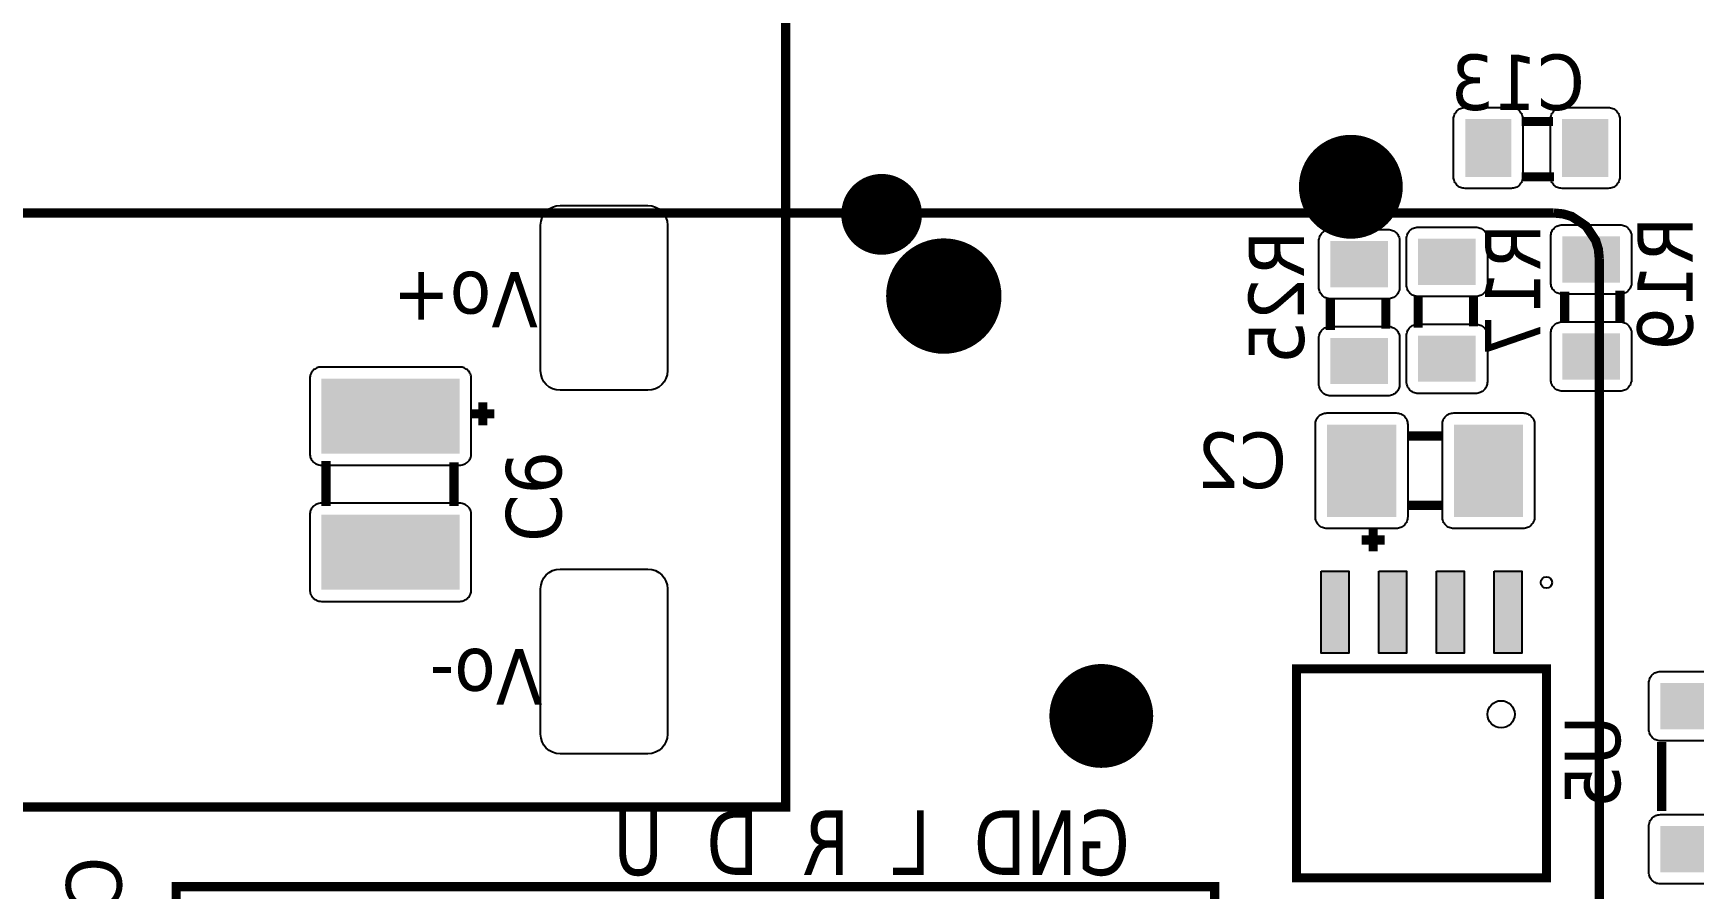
# Model space of a CAD drawing. Header units: millimetres. Extents: x 123.5 to 144.3, y 105.4 to 121.6.
# Drawn here: x 132.627 to 135.161, y 112.313 to 113.618 of the extents above; entities that cross this region are included whole.
import ezdxf

# ---------------------------------------------------------------- set-up
doc = ezdxf.new("R2010")
doc.units = ezdxf.units.MM
doc.layers.add('DESC', color=250, linetype='Continuous')
doc.styles.get("Standard").update_dxf_attribs({"font": 'tahoma.ttf'})

# ---------------------------------------------------------------- blocks, each defined once
blk = doc.blocks.new('RPAD')
blk.add_trace([(-0.5, -0.5), (-0.5, 0.5), (0.5, -0.5), (0.5, 0.5)])
blk = doc.blocks.new('EPAD')
at = {"const_width": 0.5}
blk.add_lwpolyline([(-0.25, 0, 1), (0.25, 0, 1)], format="xyb", close=True, dxfattribs=at)
blk = doc.blocks.new('HornoCardV2')
for points, const_width in [([(150.4557, 111.5411), (148.3927, 111.5411), (148.3927, 112.612), (150.4557, 112.612), (150.4557, 111.5411)], 0.008), ([(150.4557, 111.5411), (148.3927, 111.5411), (148.3927, 112.612), (150.4557, 112.612), (150.4557, 111.5411)], 0.008), ([(150.4557, 111.5411), (148.3927, 111.5411), (148.3927, 112.612), (150.4557, 112.612), (150.4557, 111.5411)], 0.008), ([(151.0936, 112.135), (151.1206, 112.135)], 0.008), ([(151.0936, 112.135), (151.1206, 112.135)], 0.008), ([(151.0936, 112.135), (151.1206, 112.135)], 0.008), ([(151.0936, 112.087), (151.1216, 112.087)], 0.008), ([(151.0936, 112.087), (151.1216, 112.087)], 0.008), ([(151.0936, 112.087), (151.1216, 112.087)], 0.008), ([(148.3655, 112.0163), (148.3663, 112.0244), (148.3685, 112.0318), (148.3769, 112.0443), (148.3894, 112.0527), (148.3968, 112.0549), (148.4049, 112.0557), (151.1214, 112.0557)], 0.008), ([(148.3655, 112.0163), (148.3663, 112.0244), (148.3685, 112.0318), (148.3769, 112.0443), (148.3894, 112.0527), (148.3968, 112.0549), (148.4049, 112.0557), (151.1214, 112.0557)], 0.008), ([(148.3655, 112.0163), (148.3663, 112.0244), (148.3685, 112.0318), (148.3769, 112.0443), (148.3894, 112.0527), (148.3968, 112.0549), (148.4049, 112.0557), (151.1214, 112.0557)], 0.008), ([(151.1608, 112.0163), (151.16, 112.0244), (151.1577, 112.0318), (151.1494, 112.0443), (151.1369, 112.0527), (151.1294, 112.0549), (151.1214, 112.0557)], 0.008), ([(151.1608, 112.0163), (151.16, 112.0244), (151.1577, 112.0318), (151.1494, 112.0443), (151.1369, 112.0527), (151.1294, 112.0549), (151.1214, 112.0557)], 0.008), ([(151.1608, 112.0163), (151.16, 112.0244), (151.1577, 112.0318), (151.1494, 112.0443), (151.1369, 112.0527), (151.1294, 112.0549), (151.1214, 112.0557)], 0.008), ([(151.1608, 112.0163), (151.1608, 110.5596), (151.16, 110.5516), (151.1577, 110.5441), (151.1494, 110.5317), (151.1369, 110.5233), (151.1294, 110.5211), (151.1214, 110.5203), (148.4049, 110.5203)], 0.008), ([(151.1608, 112.0163), (151.1608, 110.5596), (151.16, 110.5516), (151.1577, 110.5441), (151.1494, 110.5317), (151.1369, 110.5233), (151.1294, 110.5211), (151.1214, 110.5203), (148.4049, 110.5203)], 0.008), ([(151.1608, 112.0163), (151.1608, 110.5596), (151.16, 110.5516), (151.1577, 110.5441), (151.1494, 110.5317), (151.1369, 110.5233), (151.1294, 110.5211), (151.1214, 110.5203), (148.4049, 110.5203)], 0.008), ([(151.1308, 111.9604), (151.1308, 111.9874)], 0.008), ([(151.1308, 111.9604), (151.1308, 111.9874)], 0.008), ([(151.1308, 111.9604), (151.1308, 111.9874)], 0.008), ([(151.1788, 111.9604), (151.1788, 111.9884)], 0.008), ([(151.1788, 111.9604), (151.1788, 111.9884)], 0.008), ([(151.1788, 111.9604), (151.1788, 111.9884)], 0.008), ([(150.9278, 111.9824), (150.9278, 111.9544)], 0.008), ([(150.9278, 111.9824), (150.9278, 111.9544)], 0.008), ([(150.9278, 111.9824), (150.9278, 111.9544)], 0.008), ([(150.9758, 111.9824), (150.9758, 111.9554)], 0.008), ([(150.9758, 111.9824), (150.9758, 111.9554)], 0.008), ([(150.9758, 111.9824), (150.9758, 111.9554)], 0.008), ([(151.0038, 111.9844), (151.0038, 111.9564)], 0.008), ([(151.0038, 111.9844), (151.0038, 111.9564)], 0.008), ([(151.0038, 111.9844), (151.0038, 111.9564)], 0.008), ([(151.0518, 111.9844), (151.0518, 111.9574)], 0.008), ([(151.0518, 111.9844), (151.0518, 111.9574)], 0.008), ([(151.0518, 111.9844), (151.0518, 111.9574)], 0.008), ([(150.1932, 111.8717), (150.1932, 111.8917)], 0.008), ([(150.1932, 111.8717), (150.1932, 111.8917)], 0.008), ([(150.1932, 111.8717), (150.1932, 111.8917)], 0.008), ([(150.1832, 111.8817), (150.2032, 111.8817)], 0.008), ([(150.1832, 111.8817), (150.2032, 111.8817)], 0.008), ([(150.1832, 111.8817), (150.2032, 111.8817)], 0.008), ([(151.0248, 111.8624), (150.9948, 111.8624)], 0.008), ([(151.0248, 111.8624), (150.9948, 111.8624)], 0.008), ([(151.0248, 111.8624), (150.9948, 111.8624)], 0.008), ([(150.0572, 111.8017), (150.0572, 111.8407)], 0.008), ([(150.0572, 111.8017), (150.0572, 111.8407)], 0.008), ([(150.0572, 111.8017), (150.0572, 111.8407)], 0.008), ([(150.1682, 111.8017), (150.1682, 111.8397)], 0.008), ([(150.1682, 111.8017), (150.1682, 111.8397)], 0.008), ([(150.1682, 111.8017), (150.1682, 111.8397)], 0.008), ([(151.0248, 111.8024), (150.9948, 111.8024)], 0.008), ([(151.0248, 111.8024), (150.9948, 111.8024)], 0.008), ([(151.0248, 111.8024), (150.9948, 111.8024)], 0.008), ([(150.9748, 111.7724), (150.9548, 111.7724)], 0.008), ([(150.9748, 111.7724), (150.9548, 111.7724)], 0.008), ([(150.9748, 111.7724), (150.9548, 111.7724)], 0.008), ([(150.9648, 111.7624), (150.9648, 111.7824)], 0.008), ([(150.9648, 111.7624), (150.9648, 111.7824)], 0.008), ([(150.9648, 111.7624), (150.9648, 111.7824)], 0.008), ([(150.8985, 111.6607), (150.8985, 111.4796), (151.115, 111.4796), (151.115, 111.6607), (150.8985, 111.6607)], 0.00787), ([(150.8985, 111.6607), (150.8985, 111.4796), (151.115, 111.4796), (151.115, 111.6607), (150.8985, 111.6607)], 0.00787), ([(150.8985, 111.6607), (150.8985, 111.4796), (151.115, 111.4796), (151.115, 111.6607), (150.8985, 111.6607)], 0.00787), ([(151.2148, 111.5374), (151.2148, 111.5974)], 0.008), ([(151.2148, 111.5374), (151.2148, 111.5974)], 0.008), ([(151.2148, 111.5374), (151.2148, 111.5974)], 0.008), ([(150.8274, 111.2219), (149.9274, 111.2219), (149.9274, 111.4719), (150.8274, 111.4719), (150.8274, 111.2219)], 0.008), ([(150.8274, 111.2219), (149.9274, 111.2219), (149.9274, 111.4719), (150.8274, 111.4719), (150.8274, 111.2219)], 0.008), ([(150.8274, 111.2219), (149.9274, 111.2219), (149.9274, 111.4719), (150.8274, 111.4719), (150.8274, 111.2219)], 0.008)]:
    blk.add_lwpolyline(points, dxfattribs=dict(const_width=const_width))
for points in [[(151.0446, 112.147), (151.0846, 112.147), (151.0856, 112.147), (151.0866, 112.1468), (151.0876, 112.1466), (151.0885, 112.1462), (151.0894, 112.1458), (151.0902, 112.1453), (151.091, 112.1448), (151.0917, 112.1441), (151.0923, 112.1434), (151.0929, 112.1426), (151.0934, 112.1418), (151.0938, 112.1409), (151.0941, 112.14), (151.0944, 112.1391), (151.0945, 112.1381), (151.0946, 112.137), (151.0946, 112.087), (151.0945, 112.086), (151.0944, 112.085), (151.0941, 112.084), (151.0938, 112.0831), (151.0934, 112.0822), (151.0929, 112.0814), (151.0923, 112.0806), (151.0917, 112.0799), (151.091, 112.0793), (151.0902, 112.0787), (151.0894, 112.0782), (151.0885, 112.0778), (151.0876, 112.0775), (151.0866, 112.0772), (151.0856, 112.0771), (151.0846, 112.077), (151.0446, 112.077), (151.0435, 112.0771), (151.0425, 112.0772), (151.0415, 112.0775), (151.0406, 112.0778), (151.0397, 112.0782), (151.0389, 112.0787), (151.0382, 112.0793), (151.0374, 112.0799), (151.0368, 112.0806), (151.0362, 112.0814), (151.0357, 112.0822), (151.0353, 112.0831), (151.035, 112.084), (151.0348, 112.085), (151.0346, 112.086), (151.0346, 112.087), (151.0346, 112.137), (151.0346, 112.1381), (151.0348, 112.1391), (151.035, 112.14), (151.0353, 112.1409), (151.0357, 112.1418), (151.0362, 112.1426), (151.0368, 112.1434), (151.0374, 112.1441), (151.0382, 112.1448), (151.0389, 112.1453), (151.0397, 112.1458), (151.0406, 112.1462), (151.0415, 112.1466), (151.0425, 112.1468), (151.0435, 112.147), (151.0446, 112.147)], [(151.1286, 112.147), (151.1686, 112.147), (151.1696, 112.147), (151.1706, 112.1468), (151.1716, 112.1466), (151.1725, 112.1462), (151.1734, 112.1458), (151.1742, 112.1453), (151.175, 112.1448), (151.1757, 112.1441), (151.1763, 112.1434), (151.1769, 112.1426), (151.1774, 112.1418), (151.1778, 112.1409), (151.1781, 112.14), (151.1784, 112.1391), (151.1785, 112.1381), (151.1786, 112.137), (151.1786, 112.087), (151.1785, 112.086), (151.1784, 112.085), (151.1781, 112.084), (151.1778, 112.0831), (151.1774, 112.0822), (151.1769, 112.0814), (151.1763, 112.0806), (151.1757, 112.0799), (151.175, 112.0793), (151.1742, 112.0787), (151.1734, 112.0782), (151.1725, 112.0778), (151.1716, 112.0775), (151.1706, 112.0772), (151.1696, 112.0771), (151.1686, 112.077), (151.1286, 112.077), (151.1275, 112.0771), (151.1265, 112.0772), (151.1255, 112.0775), (151.1246, 112.0778), (151.1237, 112.0782), (151.1229, 112.0787), (151.1222, 112.0793), (151.1214, 112.0799), (151.1208, 112.0806), (151.1202, 112.0814), (151.1197, 112.0822), (151.1193, 112.0831), (151.119, 112.084), (151.1188, 112.085), (151.1186, 112.086), (151.1186, 112.087), (151.1186, 112.137), (151.1186, 112.1381), (151.1188, 112.1391), (151.119, 112.14), (151.1193, 112.1409), (151.1197, 112.1418), (151.1202, 112.1426), (151.1208, 112.1434), (151.1214, 112.1441), (151.1222, 112.1448), (151.1229, 112.1453), (151.1237, 112.1458), (151.1246, 112.1462), (151.1255, 112.1466), (151.1265, 112.1468), (151.1275, 112.147), (151.1286, 112.147)], [(150.3362, 111.9021), (150.2602, 111.9021), (150.2568, 111.9024), (150.2535, 111.9034), (150.2507, 111.9049), (150.2481, 111.907), (150.2461, 111.9095), (150.2445, 111.9124), (150.2436, 111.9156), (150.2432, 111.9191), (150.2432, 112.0451), (150.2436, 112.0486), (150.2445, 112.0518), (150.2461, 112.0547), (150.2481, 112.0572), (150.2507, 112.0592), (150.2535, 112.0608), (150.2568, 112.0618), (150.2602, 112.0621), (150.3362, 112.0621), (150.3397, 112.0618), (150.3429, 112.0608), (150.3458, 112.0592), (150.3483, 112.0572), (150.3504, 112.0547), (150.3519, 112.0518), (150.3529, 112.0486), (150.3532, 112.0451), (150.3532, 111.9191), (150.3529, 111.9156), (150.3519, 111.9124), (150.3504, 111.9095), (150.3483, 111.907), (150.3458, 111.9049), (150.3429, 111.9034), (150.3397, 111.9024), (150.3362, 111.9021)], [(150.9878, 112.0314), (150.9878, 111.9914), (150.9877, 111.9904), (150.9876, 111.9893), (150.9873, 111.9884), (150.987, 111.9875), (150.9866, 111.9866), (150.9861, 111.9858), (150.9855, 111.985), (150.9849, 111.9843), (150.9842, 111.9836), (150.9834, 111.9831), (150.9826, 111.9826), (150.9817, 111.9822), (150.9808, 111.9818), (150.9798, 111.9816), (150.9788, 111.9814), (150.9778, 111.9814), (150.9278, 111.9814), (150.9267, 111.9814), (150.9257, 111.9816), (150.9247, 111.9818), (150.9238, 111.9822), (150.9229, 111.9826), (150.9221, 111.9831), (150.9214, 111.9836), (150.9207, 111.9843), (150.92, 111.985), (150.9194, 111.9858), (150.9189, 111.9866), (150.9185, 111.9875), (150.9182, 111.9884), (150.918, 111.9893), (150.9178, 111.9904), (150.9178, 111.9914), (150.9178, 112.0314), (150.9178, 112.0324), (150.918, 112.0334), (150.9182, 112.0344), (150.9185, 112.0353), (150.9189, 112.0362), (150.9194, 112.037), (150.92, 112.0378), (150.9207, 112.0385), (150.9214, 112.0391), (150.9221, 112.0397), (150.9229, 112.0402), (150.9238, 112.0406), (150.9247, 112.0409), (150.9257, 112.0412), (150.9267, 112.0413), (150.9278, 112.0414), (150.9778, 112.0414), (150.9788, 112.0413), (150.9798, 112.0412), (150.9808, 112.0409), (150.9817, 112.0406), (150.9826, 112.0402), (150.9834, 112.0397), (150.9842, 112.0391), (150.9849, 112.0385), (150.9855, 112.0378), (150.9861, 112.037), (150.9866, 112.0362), (150.987, 112.0353), (150.9873, 112.0344), (150.9876, 112.0334), (150.9877, 112.0324), (150.9878, 112.0314)], [(151.0638, 112.0334), (151.0638, 111.9934), (151.0637, 111.9924), (151.0636, 111.9913), (151.0633, 111.9904), (151.063, 111.9895), (151.0626, 111.9886), (151.0621, 111.9878), (151.0615, 111.987), (151.0609, 111.9863), (151.0602, 111.9856), (151.0594, 111.9851), (151.0586, 111.9846), (151.0577, 111.9842), (151.0568, 111.9838), (151.0558, 111.9836), (151.0548, 111.9834), (151.0538, 111.9834), (151.0038, 111.9834), (151.0027, 111.9834), (151.0017, 111.9836), (151.0007, 111.9838), (150.9998, 111.9842), (150.9989, 111.9846), (150.9981, 111.9851), (150.9974, 111.9856), (150.9967, 111.9863), (150.996, 111.987), (150.9954, 111.9878), (150.9949, 111.9886), (150.9945, 111.9895), (150.9942, 111.9904), (150.994, 111.9913), (150.9938, 111.9924), (150.9938, 111.9934), (150.9938, 112.0334), (150.9938, 112.0344), (150.994, 112.0354), (150.9942, 112.0364), (150.9945, 112.0373), (150.9949, 112.0382), (150.9954, 112.039), (150.996, 112.0398), (150.9967, 112.0405), (150.9974, 112.0411), (150.9981, 112.0417), (150.9989, 112.0422), (150.9998, 112.0426), (151.0007, 112.0429), (151.0017, 112.0432), (151.0027, 112.0433), (151.0038, 112.0434), (151.0538, 112.0434), (151.0548, 112.0433), (151.0558, 112.0432), (151.0568, 112.0429), (151.0577, 112.0426), (151.0586, 112.0422), (151.0594, 112.0417), (151.0602, 112.0411), (151.0609, 112.0405), (151.0615, 112.0398), (151.0621, 112.039), (151.0626, 112.0382), (151.063, 112.0373), (151.0633, 112.0364), (151.0636, 112.0354), (151.0637, 112.0344), (151.0638, 112.0334)], [(151.1188, 111.9954), (151.1188, 112.0354), (151.1188, 112.0364), (151.119, 112.0374), (151.1192, 112.0384), (151.1195, 112.0393), (151.1199, 112.0402), (151.1204, 112.041), (151.121, 112.0418), (151.1217, 112.0425), (151.1224, 112.0431), (151.1231, 112.0437), (151.1239, 112.0442), (151.1248, 112.0446), (151.1257, 112.0449), (151.1267, 112.0452), (151.1277, 112.0453), (151.1288, 112.0454), (151.1788, 112.0454), (151.1798, 112.0453), (151.1808, 112.0452), (151.1818, 112.0449), (151.1827, 112.0446), (151.1836, 112.0442), (151.1844, 112.0437), (151.1852, 112.0431), (151.1859, 112.0425), (151.1865, 112.0418), (151.1871, 112.041), (151.1876, 112.0402), (151.188, 112.0393), (151.1883, 112.0384), (151.1886, 112.0374), (151.1887, 112.0364), (151.1888, 112.0354), (151.1888, 111.9954), (151.1887, 111.9944), (151.1886, 111.9933), (151.1883, 111.9924), (151.188, 111.9915), (151.1876, 111.9906), (151.1871, 111.9898), (151.1865, 111.989), (151.1859, 111.9883), (151.1852, 111.9876), (151.1844, 111.9871), (151.1836, 111.9866), (151.1827, 111.9862), (151.1818, 111.9858), (151.1808, 111.9856), (151.1798, 111.9854), (151.1788, 111.9854), (151.1288, 111.9854), (151.1277, 111.9854), (151.1267, 111.9856), (151.1257, 111.9858), (151.1248, 111.9862), (151.1239, 111.9866), (151.1231, 111.9871), (151.1224, 111.9876), (151.1217, 111.9883), (151.121, 111.989), (151.1204, 111.9898), (151.1199, 111.9906), (151.1195, 111.9915), (151.1192, 111.9924), (151.119, 111.9933), (151.1188, 111.9944), (151.1188, 111.9954)], [(151.1188, 111.9114), (151.1188, 111.9514), (151.1188, 111.9524), (151.119, 111.9534), (151.1192, 111.9544), (151.1195, 111.9553), (151.1199, 111.9562), (151.1204, 111.957), (151.121, 111.9578), (151.1217, 111.9585), (151.1224, 111.9591), (151.1231, 111.9597), (151.1239, 111.9602), (151.1248, 111.9606), (151.1257, 111.9609), (151.1267, 111.9612), (151.1277, 111.9613), (151.1288, 111.9614), (151.1788, 111.9614), (151.1798, 111.9613), (151.1808, 111.9612), (151.1818, 111.9609), (151.1827, 111.9606), (151.1836, 111.9602), (151.1844, 111.9597), (151.1852, 111.9591), (151.1859, 111.9585), (151.1865, 111.9578), (151.1871, 111.957), (151.1876, 111.9562), (151.188, 111.9553), (151.1883, 111.9544), (151.1886, 111.9534), (151.1887, 111.9524), (151.1888, 111.9514), (151.1888, 111.9114), (151.1887, 111.9104), (151.1886, 111.9093), (151.1883, 111.9084), (151.188, 111.9075), (151.1876, 111.9066), (151.1871, 111.9058), (151.1865, 111.905), (151.1859, 111.9043), (151.1852, 111.9036), (151.1844, 111.9031), (151.1836, 111.9026), (151.1827, 111.9022), (151.1818, 111.9018), (151.1808, 111.9016), (151.1798, 111.9014), (151.1788, 111.9014), (151.1288, 111.9014), (151.1277, 111.9014), (151.1267, 111.9016), (151.1257, 111.9018), (151.1248, 111.9022), (151.1239, 111.9026), (151.1231, 111.9031), (151.1224, 111.9036), (151.1217, 111.9043), (151.121, 111.905), (151.1204, 111.9058), (151.1199, 111.9066), (151.1195, 111.9075), (151.1192, 111.9084), (151.119, 111.9093), (151.1188, 111.9104), (151.1188, 111.9114)], [(150.9878, 111.9474), (150.9878, 111.9074), (150.9877, 111.9064), (150.9876, 111.9053), (150.9873, 111.9044), (150.987, 111.9035), (150.9866, 111.9026), (150.9861, 111.9018), (150.9855, 111.901), (150.9849, 111.9003), (150.9842, 111.8996), (150.9834, 111.8991), (150.9826, 111.8986), (150.9817, 111.8982), (150.9808, 111.8978), (150.9798, 111.8976), (150.9788, 111.8974), (150.9778, 111.8974), (150.9278, 111.8974), (150.9267, 111.8974), (150.9257, 111.8976), (150.9247, 111.8978), (150.9238, 111.8982), (150.9229, 111.8986), (150.9221, 111.8991), (150.9214, 111.8996), (150.9207, 111.9003), (150.92, 111.901), (150.9194, 111.9018), (150.9189, 111.9026), (150.9185, 111.9035), (150.9182, 111.9044), (150.918, 111.9053), (150.9178, 111.9064), (150.9178, 111.9074), (150.9178, 111.9474), (150.9178, 111.9484), (150.918, 111.9494), (150.9182, 111.9504), (150.9185, 111.9513), (150.9189, 111.9522), (150.9194, 111.953), (150.92, 111.9538), (150.9207, 111.9545), (150.9214, 111.9551), (150.9221, 111.9557), (150.9229, 111.9562), (150.9238, 111.9566), (150.9247, 111.9569), (150.9257, 111.9572), (150.9267, 111.9573), (150.9278, 111.9574), (150.9778, 111.9574), (150.9788, 111.9573), (150.9798, 111.9572), (150.9808, 111.9569), (150.9817, 111.9566), (150.9826, 111.9562), (150.9834, 111.9557), (150.9842, 111.9551), (150.9849, 111.9545), (150.9855, 111.9538), (150.9861, 111.953), (150.9866, 111.9522), (150.987, 111.9513), (150.9873, 111.9504), (150.9876, 111.9494), (150.9877, 111.9484), (150.9878, 111.9474)], [(151.0638, 111.9494), (151.0638, 111.9094), (151.0637, 111.9084), (151.0636, 111.9073), (151.0633, 111.9064), (151.063, 111.9055), (151.0626, 111.9046), (151.0621, 111.9038), (151.0615, 111.903), (151.0609, 111.9023), (151.0602, 111.9016), (151.0594, 111.9011), (151.0586, 111.9006), (151.0577, 111.9002), (151.0568, 111.8998), (151.0558, 111.8996), (151.0548, 111.8994), (151.0538, 111.8994), (151.0038, 111.8994), (151.0027, 111.8994), (151.0017, 111.8996), (151.0007, 111.8998), (150.9998, 111.9002), (150.9989, 111.9006), (150.9981, 111.9011), (150.9974, 111.9016), (150.9967, 111.9023), (150.996, 111.903), (150.9954, 111.9038), (150.9949, 111.9046), (150.9945, 111.9055), (150.9942, 111.9064), (150.994, 111.9073), (150.9938, 111.9084), (150.9938, 111.9094), (150.9938, 111.9494), (150.9938, 111.9504), (150.994, 111.9514), (150.9942, 111.9524), (150.9945, 111.9533), (150.9949, 111.9542), (150.9954, 111.955), (150.996, 111.9558), (150.9967, 111.9565), (150.9974, 111.9571), (150.9981, 111.9577), (150.9989, 111.9582), (150.9998, 111.9586), (151.0007, 111.9589), (151.0017, 111.9592), (151.0027, 111.9593), (151.0038, 111.9594), (151.0538, 111.9594), (151.0548, 111.9593), (151.0558, 111.9592), (151.0568, 111.9589), (151.0577, 111.9586), (151.0586, 111.9582), (151.0594, 111.9577), (151.0602, 111.9571), (151.0609, 111.9565), (151.0615, 111.9558), (151.0621, 111.955), (151.0626, 111.9542), (151.063, 111.9533), (151.0633, 111.9524), (151.0636, 111.9514), (151.0637, 111.9504), (151.0638, 111.9494)], [(150.1832, 111.8472), (150.1832, 111.9122), (150.1831, 111.9133), (150.183, 111.9143), (150.1828, 111.9152), (150.1824, 111.9162), (150.182, 111.917), (150.1815, 111.9179), (150.1809, 111.9186), (150.1803, 111.9193), (150.1796, 111.92), (150.1788, 111.9205), (150.178, 111.921), (150.1771, 111.9215), (150.1762, 111.9218), (150.1752, 111.922), (150.1742, 111.9222), (150.1732, 111.9222), (150.0532, 111.9222), (150.0522, 111.9222), (150.0511, 111.922), (150.0502, 111.9218), (150.0493, 111.9215), (150.0484, 111.921), (150.0476, 111.9205), (150.0468, 111.92), (150.0461, 111.9193), (150.0454, 111.9186), (150.0449, 111.9179), (150.0444, 111.917), (150.044, 111.9162), (150.0436, 111.9152), (150.0434, 111.9143), (150.0432, 111.9133), (150.0432, 111.9122), (150.0432, 111.8472), (150.0432, 111.8462), (150.0434, 111.8452), (150.0436, 111.8442), (150.044, 111.8433), (150.0444, 111.8424), (150.0449, 111.8416), (150.0454, 111.8408), (150.0461, 111.8401), (150.0468, 111.8395), (150.0476, 111.8389), (150.0484, 111.8384), (150.0493, 111.838), (150.0502, 111.8377), (150.0511, 111.8374), (150.0522, 111.8373), (150.0532, 111.8372), (150.1732, 111.8372), (150.1742, 111.8373), (150.1752, 111.8374), (150.1762, 111.8377), (150.1771, 111.838), (150.178, 111.8384), (150.1788, 111.8389), (150.1796, 111.8395), (150.1803, 111.8401), (150.1809, 111.8408), (150.1815, 111.8416), (150.182, 111.8424), (150.1824, 111.8433), (150.1828, 111.8442), (150.183, 111.8452), (150.1831, 111.8462), (150.1832, 111.8472)], [(150.9848, 111.7824), (150.9248, 111.7824), (150.9237, 111.7824), (150.9227, 111.7826), (150.9217, 111.7828), (150.9208, 111.7832), (150.9199, 111.7836), (150.9191, 111.7841), (150.9184, 111.7846), (150.9177, 111.7853), (150.917, 111.786), (150.9164, 111.7868), (150.9159, 111.7876), (150.9155, 111.7885), (150.9152, 111.7894), (150.915, 111.7903), (150.9148, 111.7914), (150.9148, 111.7924), (150.9148, 111.8724), (150.9148, 111.8734), (150.915, 111.8744), (150.9152, 111.8754), (150.9155, 111.8763), (150.9159, 111.8772), (150.9164, 111.878), (150.917, 111.8788), (150.9177, 111.8795), (150.9184, 111.8801), (150.9191, 111.8807), (150.9199, 111.8812), (150.9208, 111.8816), (150.9217, 111.8819), (150.9227, 111.8822), (150.9237, 111.8823), (150.9248, 111.8824), (150.9848, 111.8824), (150.9858, 111.8823), (150.9868, 111.8822), (150.9878, 111.8819), (150.9887, 111.8816), (150.9896, 111.8812), (150.9904, 111.8807), (150.9912, 111.8801), (150.9919, 111.8795), (150.9925, 111.8788), (150.9931, 111.878), (150.9936, 111.8772), (150.994, 111.8763), (150.9943, 111.8754), (150.9946, 111.8744), (150.9947, 111.8734), (150.9948, 111.8724), (150.9948, 111.7924), (150.9947, 111.7914), (150.9946, 111.7903), (150.9943, 111.7894), (150.994, 111.7885), (150.9936, 111.7876), (150.9931, 111.7868), (150.9925, 111.786), (150.9919, 111.7853), (150.9912, 111.7846), (150.9904, 111.7841), (150.9896, 111.7836), (150.9887, 111.7832), (150.9878, 111.7828), (150.9868, 111.7826), (150.9858, 111.7824), (150.9848, 111.7824)], [(151.0948, 111.7824), (151.0348, 111.7824), (151.0337, 111.7824), (151.0327, 111.7826), (151.0317, 111.7828), (151.0308, 111.7832), (151.0299, 111.7836), (151.0291, 111.7841), (151.0284, 111.7846), (151.0277, 111.7853), (151.027, 111.786), (151.0264, 111.7868), (151.0259, 111.7876), (151.0255, 111.7885), (151.0252, 111.7894), (151.025, 111.7903), (151.0248, 111.7914), (151.0248, 111.7924), (151.0248, 111.8724), (151.0248, 111.8734), (151.025, 111.8744), (151.0252, 111.8754), (151.0255, 111.8763), (151.0259, 111.8772), (151.0264, 111.878), (151.027, 111.8788), (151.0277, 111.8795), (151.0284, 111.8801), (151.0291, 111.8807), (151.0299, 111.8812), (151.0308, 111.8816), (151.0317, 111.8819), (151.0327, 111.8822), (151.0337, 111.8823), (151.0348, 111.8824), (151.0948, 111.8824), (151.0958, 111.8823), (151.0968, 111.8822), (151.0978, 111.8819), (151.0987, 111.8816), (151.0996, 111.8812), (151.1004, 111.8807), (151.1012, 111.8801), (151.1019, 111.8795), (151.1025, 111.8788), (151.1031, 111.878), (151.1036, 111.8772), (151.104, 111.8763), (151.1043, 111.8754), (151.1046, 111.8744), (151.1047, 111.8734), (151.1048, 111.8724), (151.1048, 111.7924), (151.1047, 111.7914), (151.1046, 111.7903), (151.1043, 111.7894), (151.104, 111.7885), (151.1036, 111.7876), (151.1031, 111.7868), (151.1025, 111.786), (151.1019, 111.7853), (151.1012, 111.7846), (151.1004, 111.7841), (151.0996, 111.7836), (151.0987, 111.7832), (151.0978, 111.7828), (151.0968, 111.7826), (151.0958, 111.7824), (151.0948, 111.7824)], [(150.1832, 111.7292), (150.1832, 111.7942), (150.1831, 111.7953), (150.183, 111.7963), (150.1828, 111.7972), (150.1824, 111.7982), (150.182, 111.799), (150.1815, 111.7999), (150.1809, 111.8006), (150.1803, 111.8013), (150.1796, 111.802), (150.1788, 111.8025), (150.178, 111.803), (150.1771, 111.8035), (150.1762, 111.8038), (150.1752, 111.804), (150.1742, 111.8042), (150.1732, 111.8042), (150.0532, 111.8042), (150.0522, 111.8042), (150.0511, 111.804), (150.0502, 111.8038), (150.0493, 111.8035), (150.0484, 111.803), (150.0476, 111.8025), (150.0468, 111.802), (150.0461, 111.8013), (150.0454, 111.8006), (150.0449, 111.7999), (150.0444, 111.799), (150.044, 111.7982), (150.0436, 111.7972), (150.0434, 111.7963), (150.0432, 111.7953), (150.0432, 111.7942), (150.0432, 111.7292), (150.0432, 111.7282), (150.0434, 111.7272), (150.0436, 111.7262), (150.044, 111.7253), (150.0444, 111.7244), (150.0449, 111.7236), (150.0454, 111.7228), (150.0461, 111.7221), (150.0468, 111.7215), (150.0476, 111.7209), (150.0484, 111.7204), (150.0493, 111.72), (150.0502, 111.7197), (150.0511, 111.7194), (150.0522, 111.7193), (150.0532, 111.7192), (150.1732, 111.7192), (150.1742, 111.7193), (150.1752, 111.7194), (150.1762, 111.7197), (150.1771, 111.72), (150.178, 111.7204), (150.1788, 111.7209), (150.1796, 111.7215), (150.1803, 111.7221), (150.1809, 111.7228), (150.1815, 111.7236), (150.182, 111.7244), (150.1824, 111.7253), (150.1828, 111.7262), (150.183, 111.7272), (150.1831, 111.7282), (150.1832, 111.7292)], [(150.3362, 111.5871), (150.2602, 111.5871), (150.2568, 111.5875), (150.2535, 111.5884), (150.2507, 111.59), (150.2481, 111.592), (150.2461, 111.5945), (150.2445, 111.5974), (150.2436, 111.6007), (150.2432, 111.6041), (150.2432, 111.7301), (150.2436, 111.7336), (150.2445, 111.7368), (150.2461, 111.7397), (150.2481, 111.7422), (150.2507, 111.7443), (150.2535, 111.7458), (150.2568, 111.7468), (150.2602, 111.7471), (150.3362, 111.7471), (150.3397, 111.7468), (150.3429, 111.7458), (150.3458, 111.7443), (150.3483, 111.7422), (150.3504, 111.7397), (150.3519, 111.7368), (150.3529, 111.7336), (150.3532, 111.7301), (150.3532, 111.6041), (150.3529, 111.6007), (150.3519, 111.5974), (150.3504, 111.5945), (150.3483, 111.592), (150.3458, 111.59), (150.3429, 111.5884), (150.3397, 111.5875), (150.3362, 111.5871)], [(150.9198, 111.7454), (150.9438, 111.7454), (150.9438, 111.6744), (150.9198, 111.6744), (150.9198, 111.7454)], [(150.9698, 111.7454), (150.9938, 111.7454), (150.9938, 111.6744), (150.9698, 111.6744), (150.9698, 111.7454)], [(151.0198, 111.7454), (151.0438, 111.7454), (151.0438, 111.6744), (151.0198, 111.6744), (151.0198, 111.7454)], [(151.0698, 111.7454), (151.0938, 111.7454), (151.0938, 111.6744), (151.0698, 111.6744), (151.0698, 111.7454)]]:
    blk.add_lwpolyline(points, close=True)
for points in [[(151.2738, 111.5984), (151.2138, 111.5984), (151.2127, 111.5984), (151.2117, 111.5986), (151.2107, 111.5988), (151.2098, 111.5992), (151.2089, 111.5996), (151.2081, 111.6001), (151.2074, 111.6006), (151.2067, 111.6013), (151.206, 111.602), (151.2054, 111.6028), (151.2049, 111.6036), (151.2045, 111.6045), (151.2042, 111.6054), (151.204, 111.6063), (151.2038, 111.6074), (151.2038, 111.6084), (151.2038, 111.6084), (151.2038, 111.6484), (151.2038, 111.6494), (151.204, 111.6504), (151.2042, 111.6514), (151.2045, 111.6523), (151.2049, 111.6532), (151.2054, 111.654), (151.206, 111.6548), (151.2067, 111.6555), (151.2074, 111.6561), (151.2081, 111.6567), (151.2089, 111.6572), (151.2098, 111.6576), (151.2107, 111.6579), (151.2117, 111.6582), (151.2127, 111.6583), (151.2138, 111.6584), (151.2738, 111.6584)], [(151.2738, 111.4744), (151.2138, 111.4744), (151.2127, 111.4744), (151.2117, 111.4746), (151.2107, 111.4748), (151.2098, 111.4752), (151.2089, 111.4756), (151.2081, 111.4761), (151.2074, 111.4766), (151.2067, 111.4773), (151.206, 111.478), (151.2054, 111.4788), (151.2049, 111.4796), (151.2045, 111.4805), (151.2042, 111.4814), (151.204, 111.4823), (151.2038, 111.4834), (151.2038, 111.4844), (151.2038, 111.4844), (151.2038, 111.5244), (151.2038, 111.5254), (151.204, 111.5264), (151.2042, 111.5274), (151.2045, 111.5283), (151.2049, 111.5292), (151.2054, 111.53), (151.206, 111.5308), (151.2067, 111.5315), (151.2074, 111.5321), (151.2081, 111.5327), (151.2089, 111.5332), (151.2098, 111.5336), (151.2107, 111.5339), (151.2117, 111.5342), (151.2127, 111.5343), (151.2138, 111.5344), (151.2738, 111.5344)]]:
    blk.add_lwpolyline(points)
for centre, radius in [((151.115, 111.7355), 0.00492), ((151.115, 111.7355), 0.00492), ((151.115, 111.7355), 0.00492), ((151.0757, 111.6213), 0.0118), ((151.0757, 111.6213), 0.0118), ((151.0757, 111.6213), 0.0118)]:
    blk.add_circle(centre, radius)
for name, p, xscale, yscale in [('RPAD', (151.0646, 112.112), -0.04, 0.05), ('RPAD', (151.1486, 112.112), -0.04, 0.05), ('EPAD', (150.9455, 112.0784), -0.09, 0.09), ('EPAD', (150.5388, 112.0545), -0.07, 0.07), ('EPAD', (150.5927, 111.9837), -0.1, 0.1), ('RPAD', (150.9318, 111.7099), -0.024, 0.071), ('RPAD', (150.9818, 111.7099), -0.024, 0.071), ('RPAD', (151.0318, 111.7099), -0.024, 0.071), ('RPAD', (151.0818, 111.7099), -0.024, 0.071), ('EPAD', (150.7292, 111.6199), -0.09, 0.09)]:
    blk.add_blockref(name, p, dxfattribs=dict(xscale=xscale, yscale=yscale))
for p, xscale, yscale, rotation in [((151.0288, 112.0134), -0.04, 0.05, 270), ((151.1538, 112.0154), -0.04, 0.05, 90), ((150.9528, 112.0114), -0.04, 0.05, 270), ((150.9528, 111.9274), -0.04, 0.05, 270), ((151.0288, 111.9294), -0.04, 0.05, 270), ((151.1538, 111.9314), -0.04, 0.05, 90), ((150.1132, 111.8797), -0.065, 0.12, 270), ((150.9548, 111.8324), -0.06, 0.08, 180), ((151.0648, 111.8324), -0.06, 0.08, 180), ((150.1132, 111.7617), -0.065, 0.12, 270), ((151.2438, 111.6284), -0.04, 0.06, 90), ((151.2438, 111.5044), -0.04, 0.06, 90)]:
    blk.add_blockref('RPAD', p, dxfattribs=dict(xscale=xscale, yscale=yscale, rotation=rotation))
at = {"text_generation_flag": 2}
for s, height, width, p in [('C13', 0.048, 1.041667, (151.1482, 112.145)), ('C13', 0.048, 1.041667, (151.1482, 112.145)), ('C13', 0.048, 1.041667, (151.1482, 112.145)), ('C2', 0.048, 1.041667, (150.8901, 111.8174)), ('C2', 0.048, 1.041667, (150.8901, 111.8174)), ('C2', 0.048, 1.041667, (150.8901, 111.8174)), ('GND  L  R  D  U', 0.056, 0.892857, (150.7539, 111.4821)), ('GND  L  R  D  U', 0.056, 0.892857, (150.7539, 111.4821)), ('GND  L  R  D  U', 0.056, 0.892857, (150.7539, 111.4821))]:
    blk.add_text(s, height=height, dxfattribs=dict(at, width=width)).set_placement(p)
at = {"text_generation_flag": 2, "width": 1.041667}
for s, p in [('R19', (151.2418, 112.0524)), ('R19', (151.2418, 112.0524)), ('R19', (151.2418, 112.0524)), ('R25', (150.9048, 112.0404)), ('R25', (150.9048, 112.0404)), ('R25', (150.9048, 112.0404)), ('R17', (151.1098, 112.0464)), ('R17', (151.1098, 112.0464)), ('R17', (151.1098, 112.0464)), ('U5', (151.1789, 111.6202)), ('U5', (151.1789, 111.6202)), ('U5', (151.1789, 111.6202)), ('C8', (149.88, 111.4978)), ('C8', (149.88, 111.4978)), ('C8', (149.88, 111.4978))]:
    blk.add_text(s, height=0.048, rotation=90, dxfattribs=at).set_placement(p)
at = {"width": 1.041667}
for s, rotation, p in [('Vo+', 180, (150.2409, 112.0046)), ('Vo+', 180, (150.2409, 112.0046)), ('Vo+', 180, (150.2409, 112.0046)), ('C6', 90, (150.2612, 111.7707)), ('C6', 90, (150.2612, 111.7707)), ('C6', 90, (150.2612, 111.7707)), ('Vo-', 180, (150.2448, 111.6778)), ('Vo-', 180, (150.2448, 111.6778)), ('Vo-', 180, (150.2448, 111.6778))]:
    blk.add_text(s, height=0.048, rotation=rotation, dxfattribs=at).set_placement(p)

msp = doc.modelspace()

# ---------------------------------------------------------------- block references
at = {"layer": 'DESC', "xscale": 1.760616, "yscale": 1.760616, "zscale": 1.760616}
msp.add_blockref('HornoCardV2', (-131.119, -83.9435), dxfattribs=at)

doc.saveas('drawing.dxf')
